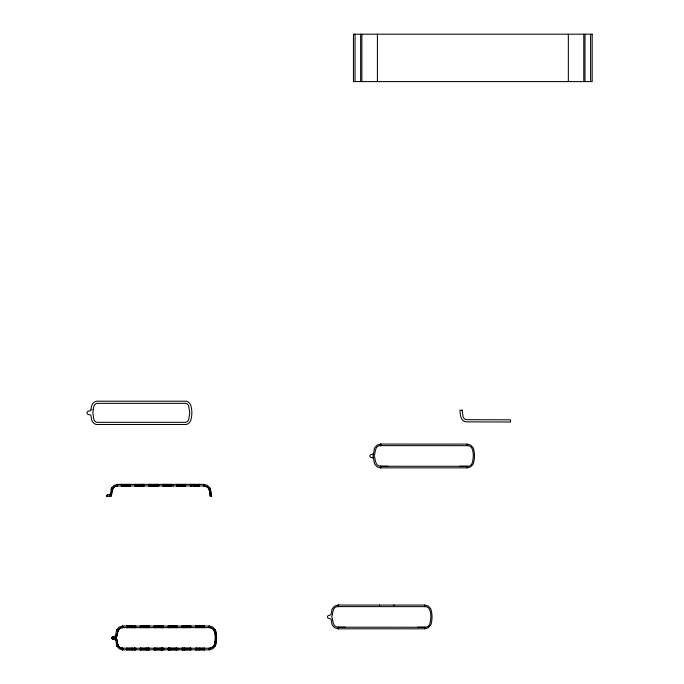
<?xml version="1.0" encoding="UTF-8"?>
<svg xmlns="http://www.w3.org/2000/svg" width="684" height="684" viewBox="0 0 684 684"><rect width="100%" height="100%" fill="white"/><g stroke="black" fill="none" stroke-linecap="round" stroke-linejoin="round"><path stroke-width="1.03" d="M116.99 485.931L116.99 484.452M209.826 492.36A17.211 13.116 -90 0 0 209.458 490.659L207.962 487.487L204.456 485.948L117.614 485.973L117.126 485.931L117.144 484.434M122.393 627.587L120.042 628.194L118.161 630.391A19.049 19.049 0 0 0 116.87 636.188L116.306 637.941A2.762 2.762 0 0 0 116.87 639.66A13.329 9.166 -90 0 0 117.015 641.139C117.332 644.337 118.871 648.8 122.889 648.218L209.723 648.244L212.818 647.09L214.366 644.79A21.555 21.555 0 0 0 215.357 639.66A28.087 28.087 0 0 0 215.366 637.924A23.247 19.246 -90 0 0 215.357 636.188A17.998 14.894 90 0 0 215.118 634.017A17.211 13.116 -90 0 0 214.733 632.315L213.228 629.143L209.723 627.604L122.889 627.63L122.393 627.587L122.41 626.091M107.576 496.268L107.602 494.951A1.428 1.428 0 0 0 106.73 496.268L111.039 496.285A2.762 2.762 0 0 1 111.595 494.532A19.049 19.049 0 0 1 112.886 488.735L114.365 486.811L117.126 485.931M209.851 492.36A17.998 14.894 90 0 1 210.108 494.523A28.087 28.087 0 0 1 210.099 495.977L211.305 496.268L210.304 489.034A6.549 6.549 0 0 0 209.885 487.983L207.432 485.341L204.037 484.392L117.468 484.392L113.997 485.384L111.62 487.983A5.814 4.001 -90 0 0 111.372 488.547L111.347 488.624A5.558 4.241 90 0 0 111.201 489.034L110.304 496.285M111.039 496.285L111.595 494.532A13.329 9.166 -90 0 1 111.748 493.044L112.886 488.735A4.437 4.437 0 0 1 117.614 485.973L117.614 484.392M115.579 635.71L116.477 630.691A5.558 4.241 90 0 1 116.613 630.28L116.648 630.203A5.814 4.001 -90 0 1 116.896 629.648L119.272 627.04L122.735 626.048L209.304 626.048L212.775 627.04L215.152 629.648A5.951 4.925 -90 0 1 215.571 630.691L216.572 637.924L215.571 645.157A6.549 6.549 0 0 1 215.152 646.2L212.775 648.808L209.304 649.8L122.735 649.8L119.272 648.808L116.896 646.2A5.814 4.001 90 0 1 116.648 645.645L116.613 645.568A5.558 4.241 -90 0 1 116.477 645.157L115.579 635.71L115.579 640.139M373.481 453.757L374.379 448.738A6.549 6.549 0 0 1 374.798 447.695L377.252 445.045L380.646 444.096L467.215 444.096L470.686 445.087L473.063 447.695A6.549 6.549 0 0 1 473.482 448.738L473.567 449.02A26.856 26.856 0 0 1 473.567 462.923L473.482 463.205A6.549 6.549 0 0 1 473.063 464.248L470.686 466.856L467.215 467.847L380.646 467.847L377.175 466.856L374.798 464.248A6.549 6.549 0 0 1 374.379 463.205L373.481 458.186A6.13 6.13 0 0 1 373.481 453.757L371.215 454.544A1.436 1.436 0 0 0 369.899 455.971A1.436 1.436 0 0 0 371.215 457.399L373.481 458.186M122.889 626.048L122.889 627.63A4.437 4.437 0 0 0 118.161 630.391L117.015 634.701A13.329 9.166 -90 0 0 116.87 636.188A2.762 2.762 0 0 0 116.306 637.941L116.87 639.66A19.049 19.049 0 0 0 118.161 645.457A4.437 4.437 0 0 0 122.889 648.218L122.889 649.8M112.407 490.146L112.552 489.667M117.665 631.802L117.819 631.332M106.713 496.216A1.265 0.906 -90 0 1 107.08 495.353L107.097 495.301A1.855 1.462 -90 0 1 107.559 494.968A1.454 1.454 0 0 1 108.038 494.84L110.304 494.053M115.263 636.103L113.313 636.496A1.454 1.454 0 0 0 112.834 636.624A1.855 1.462 -90 0 0 112.364 636.958A1.265 0.906 -90 0 0 111.988 637.881M338.212 605.058L334.741 606.05L332.364 608.657A6.549 6.549 0 0 0 331.945 609.701L331.047 614.719L328.782 615.506A1.436 1.436 0 0 0 327.465 616.934A1.436 1.436 0 0 0 328.782 618.362L331.047 619.148L331.945 624.167A6.549 6.549 0 0 0 332.364 625.21L334.741 627.818L338.212 628.81L424.781 628.81L428.252 627.818L430.629 625.21A6.549 6.549 0 0 0 431.048 624.167L431.134 623.885A26.856 26.856 0 0 0 431.134 609.983L431.048 609.701A6.549 6.549 0 0 0 430.629 608.657L428.252 606.05L424.781 605.058L338.212 605.058L338.212 606.622M111.996 637.924L116.306 637.907L111.996 637.924A1.265 0.906 -90 0 0 112.347 638.839M460.033 466.3L467.634 466.308M417.599 627.262L425.2 627.271M380.321 466.249L467.069 466.266A4.728 4.728 0 0 0 472.276 462.803A30.25 30.25 0 0 0 473.174 457.707A28.087 28.087 0 0 0 473.26 454.236A21.555 21.555 0 0 0 472.276 449.106A4.976 4.976 0 0 0 467.069 445.677L380.304 445.635M337.887 627.211L424.636 627.228A4.728 4.728 0 0 0 429.843 623.765A30.25 30.25 0 0 0 430.74 618.669A28.087 28.087 0 0 0 430.826 615.198A21.555 21.555 0 0 0 429.843 610.068A4.976 4.976 0 0 0 424.636 606.64L337.87 606.597M380.791 444.096L380.791 445.677A4.437 4.437 0 0 0 376.063 448.439A19.049 19.049 0 0 0 374.772 454.236A2.762 2.762 0 0 0 374.883 457.707A14.809 14.809 0 0 0 376.243 463.401A4.95 4.95 0 0 0 380.791 466.266L387.828 466.3M338.358 605.058L338.358 606.64A4.437 4.437 0 0 0 333.63 609.401A19.049 19.049 0 0 0 332.339 615.198A2.762 2.762 0 0 0 332.45 618.669A14.809 14.809 0 0 0 333.809 624.364A4.95 4.95 0 0 0 338.358 627.228L345.394 627.262M115.263 639.745L113.313 639.352A1.454 1.454 0 0 1 112.834 639.224A1.855 1.462 -90 0 1 112.364 638.89L112.373 638.882M117.682 644.046L117.819 644.516M122.393 648.261L122.41 649.757M590.608 34.2L590.608 81.593M585 34.2L585 81.593M583.794 34.2L583.794 81.593M568.336 34.2L568.336 81.593M467.069 444.096L467.069 445.677M467.069 466.266L467.069 467.847M424.636 605.058L424.636 606.64M424.636 627.228L424.636 628.81M394.138 605.058L394.138 605.691M380.791 466.266L380.791 467.847M380.646 444.096L380.646 445.66M380.646 466.266L380.646 467.847M379.603 605.058L379.603 605.691M377.423 34.2L377.423 81.593M361.862 34.2L361.862 81.593M360.648 34.2L360.648 81.593M355.047 34.2L355.047 81.593M338.358 627.228L338.358 628.81M338.212 627.228L338.212 628.81M209.159 626.048L209.159 627.63A4.976 4.976 0 0 1 214.366 631.058A21.555 21.555 0 0 1 215.357 636.188A28.087 28.087 0 0 1 215.366 637.924A23.247 19.246 90 0 1 215.357 639.66M209.159 649.8L209.159 648.218A4.976 4.976 0 0 0 214.366 644.79L214.733 643.533A17.211 13.116 90 0 0 215.092 641.831M209.047 626.048L209.047 627.63M209.047 648.218L209.047 649.8M204.516 626.048L204.516 627.63M204.516 648.218L204.516 649.8M204.362 626.048L204.362 627.63M204.362 648.218L204.362 649.8M204.225 626.048L204.225 627.63M204.225 648.218L204.225 649.8M204.131 626.048L204.054 627.63M204.131 648.218L204.046 649.8M203.892 484.392L203.892 485.973A4.976 4.976 0 0 1 209.099 489.402A21.555 21.555 0 0 1 210.082 494.532A23.247 19.246 90 0 1 210.099 495.977M203.781 484.392L203.781 485.973M203.635 626.048L203.635 627.63M203.635 648.218L203.635 649.8M203.045 626.048L203.045 627.63M203.045 648.218L203.045 649.8M202.464 626.048L202.464 627.63M202.464 648.218L202.464 649.8M201.908 626.048L201.908 627.63M201.908 648.218L201.908 649.8M201.37 626.048L201.37 627.63M201.37 648.218L201.37 649.8M200.874 626.048L200.874 627.63M200.874 648.218L200.874 649.8M200.412 626.048L200.412 627.63M200.412 648.218L200.412 649.8M199.993 626.048L199.993 627.63M199.993 648.218L199.993 649.8M199.625 626.048L199.625 627.63M199.625 648.218L199.625 649.8M199.326 484.392L199.326 485.973M199.249 484.392L199.249 485.973M199.3 626.048L199.3 627.63M199.3 648.218L199.3 649.8M199.095 484.392L199.095 485.973M199.044 626.048L199.044 627.63M199.044 648.218L199.044 649.8M198.958 485.973L198.933 484.392L198.839 485.973M198.839 626.048L198.839 627.63M198.839 648.218L198.839 649.8M198.702 626.048L198.702 627.63M198.702 648.218L198.702 649.8M198.36 484.392L198.36 485.973M197.77 484.392L197.77 485.973M197.197 484.392L197.197 485.973M197.257 626.048L197.257 627.63M197.257 648.218L197.257 649.8M197.163 626.048L197.026 627.63M197.026 648.218L197.163 649.8M196.855 626.048L196.855 627.63M196.855 648.218L196.855 649.8M196.633 484.392L196.633 485.973M196.659 626.048L196.659 627.63M196.659 648.218L196.659 649.8M196.419 626.048L196.419 627.63M196.419 648.218L196.419 649.8M196.103 484.392L196.103 485.973M196.154 626.048L196.154 627.63M196.154 648.218L196.154 649.8M195.863 626.048L195.863 627.63M195.863 648.218L195.863 649.8M195.607 484.392L195.607 485.973M195.675 626.048L195.675 627.63M195.675 648.218L195.675 649.8M195.145 484.392L195.145 485.973M194.726 484.392L194.726 485.973M194.35 484.392L194.35 485.973M194.034 484.392L194.034 485.973M193.777 484.392L193.777 485.973M193.572 484.392L193.572 485.973M193.435 484.392L193.435 485.973M191.99 484.392L191.99 485.973M191.888 484.392L191.759 485.973M191.588 484.392L191.588 485.973M191.383 484.392L191.383 485.973M191.152 484.392L191.152 485.973M190.887 484.392L190.887 485.973M190.853 626.048L190.853 627.63M190.853 648.218L190.853 649.8M190.742 626.048L190.742 627.63M190.742 648.218L190.742 649.8M190.588 484.392L190.588 485.973M190.571 626.048L190.571 627.63M190.571 648.218L190.571 649.8M190.408 484.392L190.408 485.973M190.434 626.048L190.34 627.63L190.272 626.048M190.426 648.218L190.434 649.8M190.272 648.218L190.28 649.8M190.015 626.048L190.015 627.63M190.015 648.218L190.015 649.8M189.562 626.048L189.562 627.63M189.562 648.218L189.562 649.8M189.075 626.048L189.075 627.63M189.075 648.218L189.075 649.8M188.545 626.048L188.545 627.63M188.545 648.218L188.545 649.8M187.963 626.048L187.963 627.63M187.963 648.218L187.963 649.8M187.407 626.048L187.407 627.63M187.407 648.218L187.407 649.8M186.869 626.048L186.869 627.63M186.869 648.218L186.869 649.8M186.356 626.048L186.356 627.63M186.356 648.218L186.356 649.8M185.886 626.048L185.886 627.63M185.886 648.218L185.886 649.8M185.578 484.392L185.578 485.973M185.467 484.392L185.467 485.973M185.458 626.048L185.458 627.63M185.458 648.218L185.458 649.8M185.304 484.392L185.304 485.973M185.065 484.392L185.167 485.973M185.082 626.048L185.082 627.63M185.082 648.218L185.082 649.8M184.988 484.392L185.005 485.973M184.748 484.392L184.748 485.973M184.748 626.048L184.748 627.63M184.748 648.218L184.748 649.8M184.483 626.048L184.483 627.63M184.483 648.218L184.483 649.8M184.295 484.392L184.295 485.973M184.27 626.048L184.27 627.63M184.27 648.218L184.27 649.8M184.116 626.048L184.116 627.63M184.116 648.218L184.116 649.8M184.03 626.048L184.03 627.63M184.03 648.218L184.03 649.8M183.808 484.392L183.808 485.973M183.278 484.392L183.278 485.973M183.269 626.048L183.209 627.63M183.209 648.218L183.269 649.8M183.115 626.048L183.115 627.63M183.115 648.218L183.115 649.8M182.979 626.048L182.979 627.63M182.979 648.218L182.979 649.8M182.816 626.048L182.816 627.63M182.816 648.218L182.816 649.8M182.696 484.392L182.696 485.973M182.611 626.048L182.611 627.63M182.611 648.218L182.611 649.8M182.371 626.048L182.371 627.63M182.371 648.218L182.371 649.8M182.132 484.392L182.132 485.973M182.106 626.048L182.106 627.63M182.106 648.218L182.106 649.8M182.004 626.048L182.004 627.63M182.004 648.218L182.004 649.8M181.593 484.392L181.593 485.973M181.089 484.392L181.089 485.973M180.619 484.392L180.619 485.973M180.191 484.392L180.191 485.973M179.815 484.392L179.815 485.973M179.482 484.392L179.482 485.973M179.208 484.392L179.208 485.973M178.994 484.392L178.994 485.973M178.661 648.218L178.661 649.8M178.002 484.392L177.943 485.973M177.849 484.392L177.849 485.973M177.712 484.392L177.712 485.973M177.541 484.392L177.541 485.973M177.344 484.392L177.344 485.973M177.105 484.392L177.105 485.973M177.011 626.048L177.011 627.63M177.011 648.218L177.011 649.8M176.84 484.392L176.84 485.973M176.925 626.048L176.925 627.63M176.925 648.218L176.925 649.8M176.737 484.392L176.737 485.973M176.72 626.048L176.746 627.63M176.746 648.218L176.72 649.8M176.558 626.048L176.566 627.63M176.558 648.218L176.566 649.8M176.421 626.048L176.421 627.63M176.421 648.218L176.421 649.8M176.258 626.048L176.327 627.63M176.241 648.218L176.258 649.8M176.036 626.048L176.036 627.63M176.036 648.218L176.036 649.8M175.685 626.048L175.685 627.63M175.685 648.218L175.685 649.8M175.284 626.048L175.284 627.63M175.284 648.218L175.284 649.8M174.839 626.048L174.839 627.63M174.839 648.218L174.839 649.8M174.36 626.048L174.36 627.63M174.36 648.218L174.36 649.8M173.839 626.048L173.839 627.63M173.839 648.218L173.839 649.8M173.394 485.024L173.394 485.973M173.291 626.048L173.291 627.63M173.291 648.218L173.291 649.8M172.719 626.048L172.719 627.63M172.719 648.218L172.719 649.8M172.18 626.048L172.18 627.63M172.18 648.218L172.18 649.8M171.744 484.392L171.744 485.973M171.667 626.048L171.667 627.63M171.667 648.218L171.667 649.8M171.658 484.392L171.658 485.973M171.453 484.392L171.453 485.973M171.299 484.392L171.282 485.973M171.154 484.392L171.154 485.973M171.188 626.048L171.188 627.63M171.188 648.218L171.188 649.8M170.974 484.392L170.983 485.973M170.769 484.392L170.769 485.973M170.752 626.048L170.752 627.63M170.752 648.218L170.752 649.8M170.419 484.392L170.419 485.973M170.359 626.048L170.359 627.63M170.359 648.218L170.359 649.8M170.017 484.392L170.017 485.973M170.025 626.048L170.025 627.63M170.025 648.218L170.025 649.8M169.735 626.048L169.735 627.63M169.735 648.218L169.735 649.8M169.572 484.392L169.572 485.973M169.512 626.048L169.512 627.63M169.512 648.218L169.512 649.8M169.35 626.048L169.247 627.63M169.247 648.218L169.35 649.8M169.153 626.048L169.128 627.63L168.974 626.048M169.153 648.218L169.213 649.8M169.085 484.392L169.085 485.973M168.974 648.218L169.068 649.8M168.837 626.048L168.837 627.63M168.837 648.218L168.837 649.8M168.563 484.392L168.563 485.973M168.666 626.048L168.666 627.63M168.666 648.218L168.666 649.8M168.469 626.048L168.469 627.63M168.469 648.218L168.469 649.8M168.23 626.048L168.136 627.63M168.136 648.218L168.23 649.8M168.016 484.392L168.016 485.973M167.452 484.392L167.452 485.973M166.913 484.392L166.913 485.973M166.392 484.392L166.392 485.973M165.921 484.392L165.921 485.973M165.485 484.392L165.485 485.973M165.092 484.392L165.092 485.973M164.75 484.392L164.75 485.973M164.468 484.392L164.468 485.973M164.245 484.392L164.245 485.973M164.126 648.218L164.126 649.8M163.98 484.392L164.083 485.973M163.878 485.973L163.861 484.392L163.698 485.973M163.57 484.392L163.57 485.973M163.399 484.392L163.399 485.973M163.194 484.392L163.194 485.973M163.134 626.048L163.134 627.63M163.134 648.218L163.134 649.8M163.031 626.048L163.031 627.63M163.031 648.218L163.031 649.8M162.963 484.392L162.869 485.973M162.792 626.048L162.792 627.63M162.792 648.218L162.792 649.8M162.587 626.048L162.587 627.63M162.587 648.218L162.587 649.8M162.424 626.048L162.424 627.63M162.424 648.218L162.424 649.8M162.288 626.048L162.288 627.63L162.134 626.048M162.288 648.218L162.288 649.8L162.134 648.218M162.014 626.048L162.108 627.63M162.014 648.218L162.048 649.8M161.911 626.048L161.911 627.63M161.911 648.218L161.911 649.8M161.749 626.048L161.749 627.63M161.749 648.218L161.749 649.8M161.518 626.048L161.518 627.63M161.518 648.218L161.518 649.8M161.236 626.048L161.236 627.63M161.236 648.218L161.236 649.8M160.894 626.048L160.894 627.63M160.894 648.218L160.894 649.8M160.509 626.048L160.509 627.63M160.509 648.218L160.509 649.8M160.073 626.048L160.073 627.63M160.073 648.218L160.073 649.8M159.594 626.048L159.594 627.63M159.594 648.218L159.594 649.8M159.081 626.048L159.081 627.63M159.081 648.218L159.081 649.8M158.859 485.024L158.859 485.973M158.534 626.048L158.534 627.63M158.534 648.218L158.534 649.8M157.867 484.392L157.867 485.973M157.97 626.048L157.97 627.63M157.97 648.218L157.97 649.8M157.756 484.392L157.756 485.973M157.525 484.392L157.525 485.973M157.423 626.048L157.423 627.63M157.423 648.218L157.423 649.8M157.32 484.392L157.32 485.973M157.149 484.392L157.149 485.973M157.021 484.392L157.021 485.973M156.858 484.392L156.918 485.973M156.901 626.048L156.901 627.63M156.901 648.218L156.901 649.8M156.739 484.392L156.781 485.973M156.645 484.392L156.645 485.973M156.474 484.392L156.474 485.973M156.414 626.048L156.414 627.63M156.414 648.218L156.414 649.8M156.251 484.392L156.251 485.973M155.969 484.392L155.969 485.973M155.969 626.048L155.969 627.63M155.969 648.218L155.969 649.8M155.627 484.392L155.627 485.973M155.576 626.048L155.576 627.63M155.576 648.218L155.576 649.8M155.242 484.392L155.242 485.973M155.225 626.048L155.225 627.63M155.225 648.218L155.225 649.8M154.806 484.392L154.806 485.973M154.704 626.048L154.84 627.63M154.84 648.218L154.704 649.8M154.533 626.048L154.533 627.63M154.533 648.218L154.533 649.8M154.327 484.392L154.327 485.973M154.327 626.048L154.327 627.63M154.327 648.218L154.327 649.8M154.208 626.048L154.208 627.63M154.208 648.218L154.208 649.8M153.815 484.392L153.815 485.973M153.267 484.392L153.267 485.973M152.703 484.392L152.703 485.973M152.156 484.392L152.156 485.973M151.634 484.392L151.634 485.973M151.147 484.392L151.147 485.973M150.702 484.392L150.702 485.973M150.3 484.392L150.3 485.973M149.958 484.392L149.958 485.973M149.736 484.392L149.728 485.973M149.668 484.392L149.659 485.973M149.565 484.392L149.437 485.973M149.334 626.048L149.334 627.63M149.334 648.218L149.334 649.8M149.266 484.392L149.266 485.973M149.146 626.048L149.146 627.63M149.146 648.218L149.146 649.8M149.061 484.392L149.061 485.973M148.932 484.392L148.932 485.973M148.881 626.048L148.881 627.63M148.881 648.218L148.881 649.8M148.65 626.048L148.65 627.63M148.65 648.218L148.65 649.8M148.445 626.048L148.445 627.63M148.445 648.218L148.445 649.8M148.274 626.048L148.274 627.63M148.274 648.218L148.274 649.8M148.146 626.048L148.052 627.63L147.992 626.048M148.146 648.218L148.052 649.8L147.992 648.218M147.231 626.048L147.231 627.63M147.231 648.218L147.231 649.8M147.145 626.048L147.145 627.63M147.145 648.218L147.145 649.8M146.992 626.048L146.992 627.63M146.992 648.218L146.992 649.8M146.778 626.048L146.778 627.63M146.778 648.218L146.778 649.8M146.504 626.048L146.504 627.63M146.504 648.218L146.504 649.8M146.179 626.048L146.179 627.63M146.179 648.218L146.179 649.8M145.795 626.048L145.795 627.63M145.795 648.218L145.795 649.8M145.367 626.048L145.367 627.63M145.367 648.218L145.367 649.8M144.897 626.048L144.897 627.63M144.897 648.218L144.897 649.8M144.392 626.048L144.392 627.63M144.392 648.218L144.392 649.8M144.067 484.392L144.067 485.973M143.879 484.392L143.879 485.973M143.854 626.048L143.854 627.63M143.854 648.218L143.854 649.8M143.614 484.392L143.614 485.973M143.383 484.392L143.383 485.973M143.178 484.392L143.178 485.973M143.289 626.048L143.289 627.63M143.289 648.218L143.289 649.8M143.007 484.392L143.007 485.973M142.776 484.392L142.879 485.973M142.717 484.392L142.717 485.973M142.708 626.048L142.708 627.63M142.708 648.218L142.708 649.8M142.186 626.048L142.186 627.63M142.186 648.218L142.186 649.8M141.964 484.392L141.964 485.973M141.87 484.392L141.87 485.973M141.725 484.392L141.725 485.973M141.691 626.048L141.691 627.63M141.691 648.218L141.691 649.8M141.511 484.392L141.511 485.973M141.237 484.392L141.237 485.973M141.237 626.048L141.237 627.63M141.237 648.218L141.237 649.8M140.904 484.392L140.904 485.973M141.007 626.048L140.981 627.63M140.938 648.218L140.989 649.8M140.827 626.048L140.827 627.63M140.827 648.218L140.827 649.8M140.69 626.048L140.69 627.63M140.69 648.218L140.69 649.8M140.528 484.392L140.528 485.973M140.519 626.048L140.519 627.63M140.519 648.218L140.519 649.8M140.331 626.048L140.331 627.63M140.331 648.218L140.331 649.8M140.1 484.392L140.1 485.973M139.63 484.392L139.63 485.973M139.126 484.392L139.126 485.973M138.587 484.392L138.587 485.973M138.023 484.392L138.023 485.973M137.441 484.392L137.441 485.973M136.92 484.392L136.92 485.973M136.424 484.392L136.424 485.973M135.971 484.392L135.971 485.973M135.671 484.392L135.723 485.973M135.714 626.048L135.714 627.63M135.714 648.218L135.714 649.8M135.56 484.392L135.552 485.973M135.423 484.392L135.423 485.973M135.398 626.048L135.398 627.63M135.398 648.218L135.398 649.8M135.201 484.392L135.252 485.973M135.064 484.392L135.064 485.973M135.107 626.048L135.107 627.63M135.107 648.218L135.107 649.8M134.833 626.048L134.833 627.63M134.833 648.218L134.833 649.8M134.603 626.048L134.603 627.63M134.603 648.218L134.603 649.8M134.397 626.048L134.397 627.63M134.397 648.218L134.397 649.8M134.235 626.048L134.235 627.63M134.235 648.218L134.235 649.8M134.098 626.048L134.098 627.63M134.098 648.218L134.098 649.8M134.004 626.048L134.004 627.63M134.004 648.218L134.004 649.8M132.559 626.048L132.559 627.63M132.559 648.218L132.559 649.8M132.414 626.048L132.414 627.63M132.414 648.218L132.414 649.8M132.217 626.048L132.217 627.63M132.217 648.218L132.217 649.8M131.952 626.048L131.952 627.63M131.952 648.218L131.952 649.8M131.636 626.048L131.636 627.63M131.636 648.218L131.636 649.8M131.268 626.048L131.268 627.63M131.268 648.218L131.268 649.8M130.849 626.048L130.849 627.63M130.849 648.218L130.849 649.8M130.447 484.392L130.447 485.973M130.387 626.048L130.387 627.63M130.387 648.218L130.387 649.8M130.131 484.392L130.131 485.973M129.832 484.392L129.832 485.973M129.883 626.048L129.883 627.63M129.883 648.218L129.883 649.8M129.567 484.392L129.567 485.973M129.353 626.048L129.353 627.63M129.353 648.218L129.353 649.8M129.336 484.392L129.336 485.973M129.131 484.392L129.131 485.973M128.96 484.392L128.96 485.973M128.797 626.048L128.797 627.63M128.797 648.218L128.797 649.8M128.216 626.048L128.216 627.63M128.216 648.218L128.216 649.8M127.626 626.048L127.626 627.63M127.626 648.218L127.626 649.8M127.284 484.392L127.284 485.973M127.198 648.218L127.036 649.8M127.147 484.392L127.147 485.973M126.942 484.392L126.942 485.973M127.036 626.048L127.036 627.63M126.899 626.048L126.899 627.63M126.899 648.218L126.899 649.8M126.685 484.392L126.685 485.973M126.728 626.048L126.728 627.63M126.728 648.218L126.728 649.8M126.608 626.048L126.608 627.63M126.608 648.218L126.608 649.8M126.369 484.392L126.369 485.973M125.993 484.392L125.993 485.973M125.574 484.392L125.574 485.973M125.112 484.392L125.112 485.973M124.616 484.392L124.616 485.973M124.086 484.392L124.086 485.973M123.522 484.392L123.522 485.973M122.949 484.392L122.949 485.973M122.735 626.048L122.735 627.613M122.735 648.235L122.735 649.8M122.564 626.074L122.564 627.604M122.564 648.244L122.564 649.774M122.359 484.392L122.359 485.973M121.932 484.392L121.949 485.973M121.855 484.392L121.863 485.973M121.761 484.392L121.761 485.973M121.632 484.392L121.632 485.973M121.461 484.392L121.461 485.973M121.342 484.392L121.342 485.973M117.468 484.392L117.468 485.956M117.297 484.409L117.297 485.948M116.947 484.46L116.947 485.939M109.987 494.438L109.987 496.285M215.657 630.973A26.856 26.856 0 0 1 215.657 644.875M116.477 630.691A6.549 6.549 0 0 1 116.896 629.648M215.152 629.648A6.549 6.549 0 0 1 215.571 630.691M215.28 639.651A17.998 14.8 -89.8 0 1 215.024 641.814M116.896 646.2A6.549 6.549 0 0 1 116.477 645.157M215.571 645.157A5.951 4.925 90 0 1 215.152 646.2M210.39 489.316A26.856 26.856 0 0 1 211.305 496.268M111.201 489.034A6.549 6.549 0 0 1 111.62 487.983M209.885 487.991A5.951 4.925 -90 0 1 210.304 489.034M122.265 626.689L122.256 627.596L122.222 626.116L122.265 626.689M122.265 649.159L122.256 649.74L122.222 648.252L122.265 649.159M112.869 636.607L112.869 639.241A1.428 1.428 0 0 1 112.869 636.607M90.981 409.34L90.852 410.631L88.544 411.11A1.744 1.744 0 0 0 88.544 414.581L90.852 415.06L91.75 420.079A6.549 6.549 0 0 0 96.299 424.49L186.304 424.49A6.549 6.549 0 0 0 190.853 420.079L190.939 419.796A26.856 26.856 0 0 0 190.939 405.894L190.853 405.612A6.549 6.549 0 0 0 186.304 401.2L96.299 401.2A6.549 6.549 0 0 0 91.75 405.612L90.981 409.34M93.178 409.63L92.862 412.845L93.87 419.429A4.335 4.335 0 0 0 96.82 422.344L185.783 422.344A4.335 4.335 0 0 0 188.741 419.429L189.75 412.845L188.741 406.262A4.335 4.335 0 0 0 185.783 403.346L96.82 403.346A4.335 4.335 0 0 0 93.87 406.262L93.178 409.63M216.572 637.924L215.366 637.924L216.572 637.924M592.182 34.2L353.466 34.2L353.466 81.593L592.182 81.593L592.182 34.2M462.102 410.169L459.999 410.169A26.856 26.856 0 0 0 460.913 417.12L460.999 417.402A6.549 6.549 0 0 0 465.548 421.823L510.546 422.037L510.546 419.822L466.069 419.668A4.335 4.335 0 0 1 463.111 416.753L462.102 410.169M178.849 485.973L178.849 484.392L178.755 485.973M154.994 627.63L155.003 626.048L154.926 627.63M155.003 649.8L154.994 648.218L154.935 649.8M128.831 485.973L128.831 484.392L128.737 485.973M127.198 627.63L127.215 626.048L127.19 627.63"/></g></svg>
